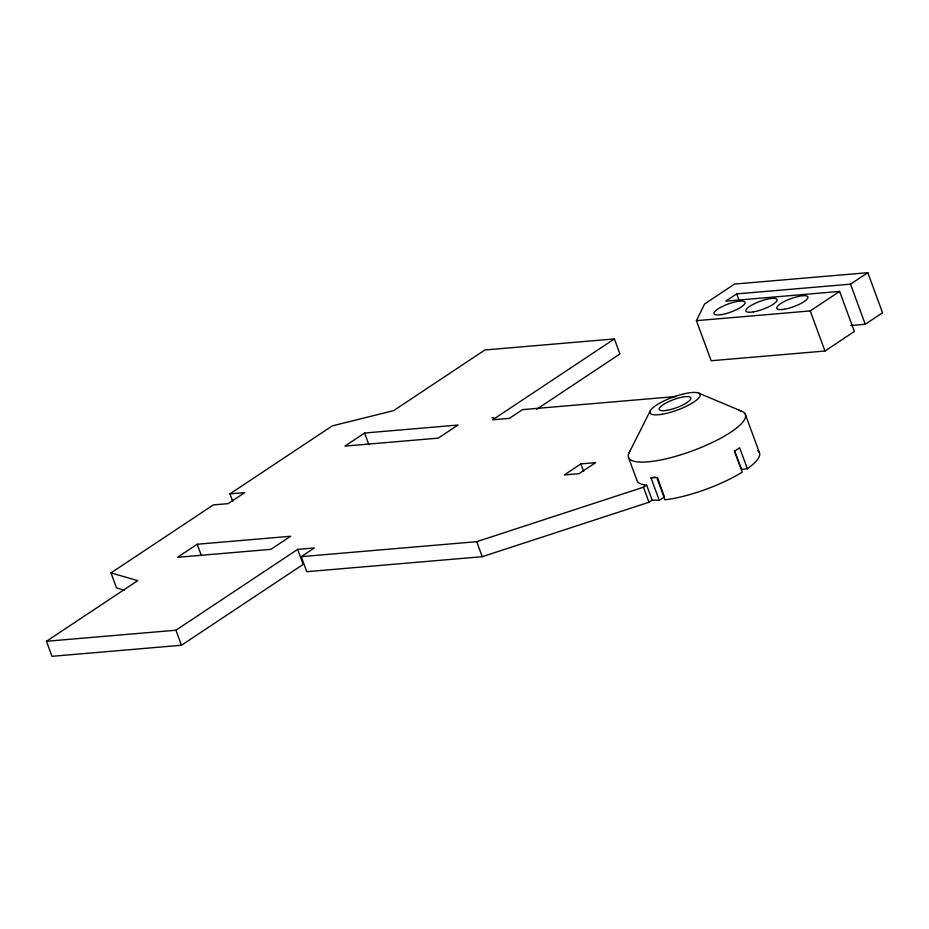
<?xml version="1.0" encoding="UTF-8"?>
<svg xmlns="http://www.w3.org/2000/svg" width="929" height="929" viewBox="0 0 929 929"><rect width="100%" height="100%" fill="white"/><g stroke="black" fill="none" stroke-linecap="round" stroke-linejoin="round"><path stroke-width="1.39" d="M867.802 272.685L850.511 284.169L736.709 293.889L725.816 301.124L839.619 291.416L854.366 331.49L824.975 351.023L711.173 360.742L696.425 320.656L704.635 303.934L734.549 284.065L867.802 272.685L882.55 312.771L865.259 324.256L850.859 325.487M628.759 453.468L650.114 411.164M124.544 590.252L116.52 587.941L110.992 572.903L213.345 504.9L228.128 503.646L244.722 492.614L229.939 493.88L232.703 501.393M229.939 493.88L332.303 425.877L393.629 410.63L484.915 349.978L614.394 338.922L619.933 353.949L536.776 409.201M46.45 641.277L175.929 630.222L297.652 549.364L303.179 564.391L181.457 645.26L51.978 656.315L46.45 641.277L137.736 580.637L110.992 572.903M197.192 544.243L177.52 557.319L270.885 549.341L290.568 536.265L197.192 544.243L201.338 555.519M364.586 433.03L344.914 446.106L438.291 438.128L457.962 425.052L364.586 433.03L368.743 444.306M614.394 338.922L492.672 419.792L509.406 418.364L522.551 409.631L676.44 396.486M659.741 484.183L664.467 497.027L659.242 500.29L652.158 500.127L648.999 502.229L482.232 556.703L306.767 571.695L301.24 556.657L314.374 547.936L297.652 549.364M696.425 320.656L810.227 310.936L839.619 291.416M580.869 463.908L564.275 474.94L579.057 473.674L595.652 462.654L580.869 463.908L583.633 471.421M301.24 556.657L476.705 541.677L643.472 487.191L646.63 485.101L652.158 500.127M659.242 500.29L651.008 477.901L654.759 477.076M757.797 450.553A62.289 15.909 -20.2 0 1 747.369 468.739L741.574 469.412L734.293 450.356M491.94 417.783L493.88 417.62M651.008 477.901L656.745 477.401L664.99 499.802A62.289 15.909 -20.2 0 0 742.271 472.118L734.56 451.18L739.658 447.79L747.369 468.739M646.63 485.101L644.447 484.892A62.289 15.909 -20.2 0 1 637.213 481.117L628.666 457.904M698.341 392.967L741.296 411.036M850.511 284.169L865.259 324.256M810.227 310.936L824.975 351.023M736.709 293.889L739.17 300.578M745.174 413.974L759.248 452.226M643.472 487.191L648.999 502.229M476.705 541.677L482.232 556.703M175.929 630.222L181.457 645.26M657.674 477.796L659.265 482.894M739.159 410.421A62.289 15.909 -20.2 0 1 692.976 450.658A62.289 15.909 -20.2 0 1 630.303 450.774M662.331 414.218A26.697 6.817 -20.2 0 0 700.211 395.104A26.697 6.817 -20.2 0 0 662.586 401.607A26.697 6.817 -20.2 0 0 662.331 414.218M667.022 410.316A16.838 4.297 -20.2 0 0 690.921 398.262A16.838 4.297 -20.2 0 0 667.185 402.362A16.838 4.297 -20.2 0 0 667.022 410.316M721.334 314.629A16.571 4.227 -20.2 0 0 745.128 302.831A16.571 4.227 -20.2 0 0 722.1 306.605A16.571 4.227 -20.2 0 0 721.334 314.629M753.314 311.9A16.571 4.227 -20.2 0 0 777.108 300.09A16.571 4.227 -20.2 0 0 754.081 303.864A16.571 4.227 -20.2 0 0 753.314 311.9M784.157 309.264A16.571 4.227 -20.2 0 0 807.963 297.466A16.571 4.227 -20.2 0 0 784.935 301.228A16.571 4.227 -20.2 0 0 784.157 309.264"/></g></svg>
